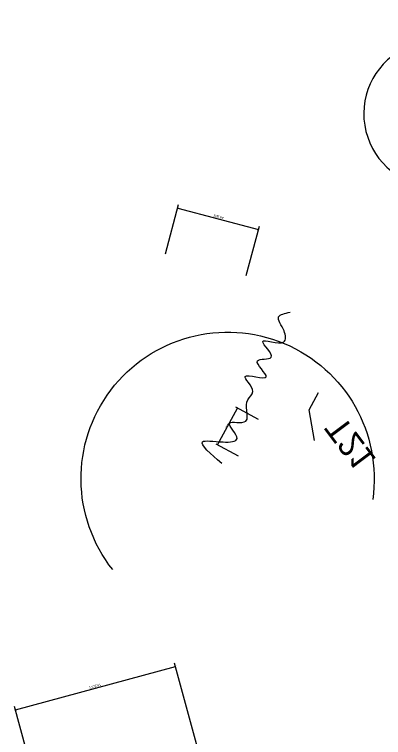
# Model space of a CAD drawing. Header units: millimetres. Extents: x -115 to 132, y -127 to 163.
# Drawn here: x -115.4 to -39.6, y -20.6 to 127.9 of the extents above; entities that cross this region are included whole.
import ezdxf

# ---------------------------------------------------------------- set-up
doc = ezdxf.new("R2010")
doc.units = ezdxf.units.MM
doc.styles.add('OpenSansCondensed-Light', font='OpenSansCondensed-Light.ttf')
doc.dimstyles.new('EZDXF', dxfattribs={"dimtxt": 0.25, "dimasz": 0.175, "dimexe": 0.375, "dimexo": 0.125, "dimgap": 0.1, "dimtad": 1, "dimlfac": 100, "dimzin": 12, "dimdsep": 46, "dimtxsty": 'OpenSansCondensed-Light', "dimblk": 'ARCHTICK', "dimcen": 2.5, "dimazin": 3, "dimtfac": 0.5, "dimtmove": 2, "dimatfit": 3})

# ---------------------------------------------------------------- blocks, each defined once
blk = doc.blocks.new('_ARCHTICK')
at = {"color": 0, "linetype": 'BYBLOCK', "const_width": 0.15}
blk.add_lwpolyline([(-0.5, -0.5), (0.5, 0.5)], dxfattribs=at)
blk = doc.blocks.new('B0', base_point=(0.03882, 4.18843))
blk.add_hatch(color=7).paths.add_polyline_path([(21.3892, -44.29726, 0.4), (22.8892, -44.29726), (22.8892, -43.29726)])
blk.add_polyline3d([(18.67225, 14.12804, 0), (21.67225, 15.12804, 2), (23.67225, 12.12804, -1)])
blk.add_arc((48.31532, 28.57102), 15.05088, 336.5049575, -156.9370445)
blk.add_ellipse((11.44611, -44.9094), major_axis=(-7.93687, 0.71674), ratio=0.5976424, start_param=-3.77820832, end_param=2.48789703)
blk.add_spline([(-35.89156, 33.18474), (-33.89156, 38.75423), (-31.89156, 35.02486), (-29.89156, 32.86455), (-27.89156, 35.70435), (-25.89156, 32.97609), (-23.89156, 33.86775), (-21.89156, 34.67685), (-19.89156, 34.60983), (-17.89156, 37.49029), (-15.89156, 33.62714), (-13.89156, 36.7762), (-11.89156, 34.681), (-9.89156, 37.70263), (-7.89156, 33.87917), (-5.89156, 34.90691), (-3.89156, 37.25322), (-1.89156, 35.67168)], degree=3)
blk.add_text('T21', height=2.5, rotation=247.9666134).set_placement((35.15719, 31.94449))
blk.add_linear_dim(base=(-32.97145, 35.733), p1=(-32.97145, 30.733), p2=(-24.38502, 30.733), dimstyle='EZDXF').render()
blk.add_linear_dim(base=(-35.84388, -18.36245), p1=(-33.67881, -22.11245), p2=(-14.00309, -22.11245), angle=30, dimstyle='EZDXF').render()
blk.add_leader([(-22.65316, 18.66195), (-17.65316, 22.66195), (-13.65316, 22.66195)], dimstyle='EZDXF')

msp = doc.modelspace()

# ---------------------------------------------------------------- block references
at = {"extrusion": (0, 0, -1), "xscale": -1, "rotation": 298.4979925691361}
msp.add_blockref('B0', (30.18, 53.45), dxfattribs=at)
at = {"xscale": 2, "yscale": -2, "rotation": 194.87869302237638}
msp.add_blockref('B0', (34.24, 10.22), dxfattribs=at)

doc.saveas('drawing.dxf')
